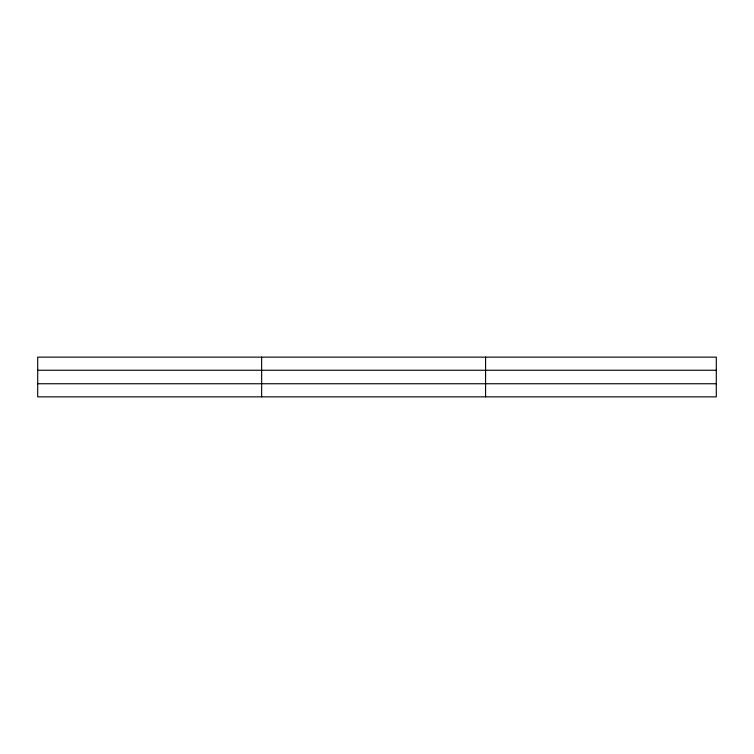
<?xml version="1.0" encoding="UTF-8"?>
<svg xmlns="http://www.w3.org/2000/svg" width="754" height="754" viewBox="0 0 754 754"><rect width="100%" height="100%" fill="white"/><g stroke="black" fill="none" stroke-linecap="round" stroke-linejoin="round"><path stroke-width="1.13" d="M261.638 357.142L261.638 396.858M485.576 357.142L485.576 396.858M716.3 383.748L716.3 396.858L37.7 396.858L37.7 357.142L716.3 357.142L716.3 383.748L37.7 383.748M37.7 370.252L716.3 370.252"/></g></svg>
